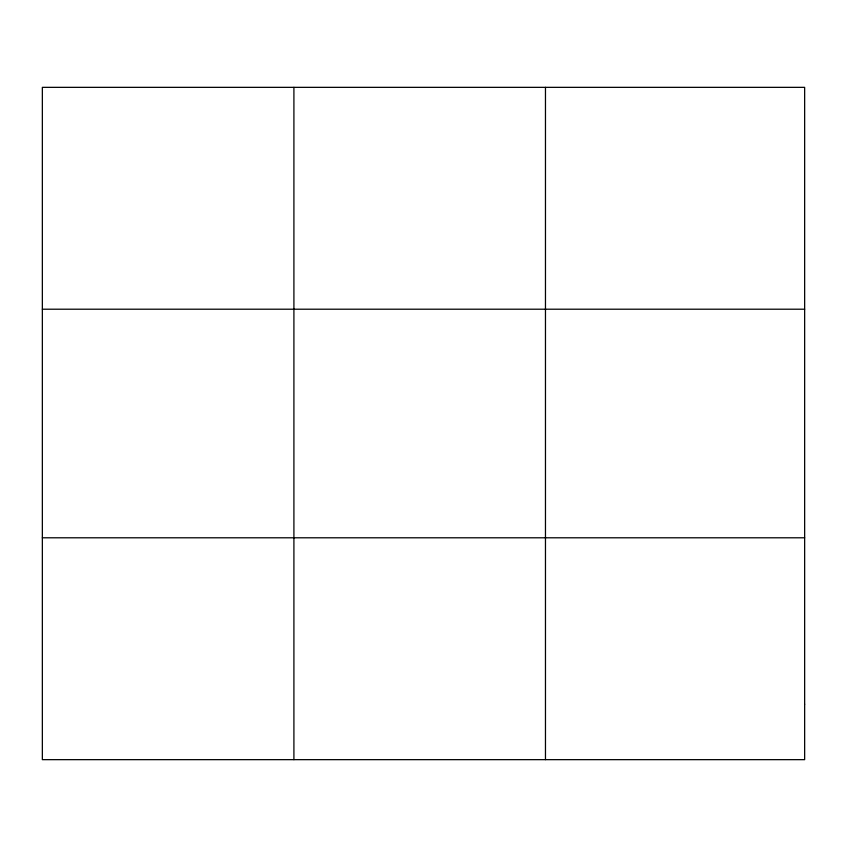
<?xml version="1.0" encoding="UTF-8"?>
<svg xmlns="http://www.w3.org/2000/svg" width="847" height="847" viewBox="0 0 847 847"><rect width="100%" height="100%" fill="white"/><g stroke="black" fill="none" stroke-linecap="round" stroke-linejoin="round"><path stroke-width="1.27" d="M293.909 759.653L293.909 87.347M545.468 759.653L545.468 87.347M42.35 309.208L804.65 309.208M42.35 537.792L804.65 537.792M804.65 704.185L804.65 759.653L42.35 759.653L42.35 87.347L804.65 87.347L804.65 704.185"/></g></svg>
